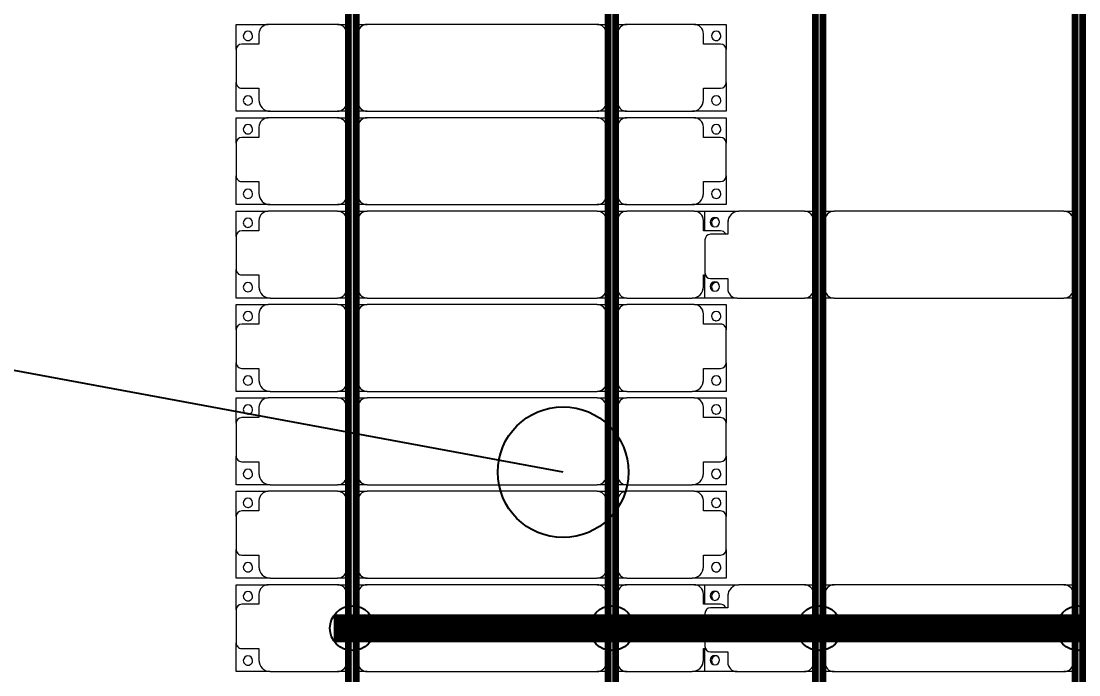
# Model space of a CAD drawing. Header units: millimetres. Extents: x 312848 to 517332, y -142134 to -35114.
# Drawn here: x 323382 to 329045, y -121578 to -118078 of the extents above; entities that cross this region are included whole.
import ezdxf

# ---------------------------------------------------------------- set-up
doc = ezdxf.new("R2010")
doc.units = ezdxf.units.MM
for name, color, linetype, lineweight in [('A-ANNO-DIMS', 211, 'Continuous', 9), ('A-ANNO-DIMS-500', 211, 'Continuous', 9), ('A-GENM', 13, 'Continuous', 9), ('S-BEAM', 12, 'Continuous', 9)]:
    doc.layers.add(name, color=color, linetype=linetype, lineweight=lineweight)
for name, color, linetype in [('GC-BICH NEO', 6, 'Continuous'), ('GC-DAY NEO', 5, 'Continuous'), ('GC-HOP 40x60 GIA CUONG', 1, 'Continuous')]:
    doc.layers.add(name, color=color, linetype=linetype)
doc.styles.add('Trebuchet MS', font='trebuc.ttf', dxfattribs={"width": 0.8, "height": 1500})
doc.dimstyles.new('Arc_Length_-_3mm_Trebuchet_MS_3', dxfattribs={"dimscale": 304.8, "dimtxt": 1546.42636, "dimasz": 1.64042, "dimexe": 2.46063, "dimexo": 2.46063, "dimgap": 0.492126, "dimtad": 1, "dimdec": 0, "dimrnd": 10, "dimzin": 0, "dimdsep": 46, "dimtxsty": 'Trebuchet MS', "dimblk1": 'OBLIQUE', "dimblk2": 'OBLIQUE', "dimsah": 1, "dimcen": 0.09, "dimdle": 1.64042, "dimazin": 0, "dimtfac": 1, "dimtdec": 4, "dimtix": 1, "dimtmove": 0, "dimatfit": 3, "dimfxl": 1, "dimtvp": 1, "dimtfill": 1, "dimtolj": 1, "dimtzin": 0, "dimarcsym": 2})

# ---------------------------------------------------------------- blocks, each defined once
blk = doc.blocks.new('Dai phao do pin - DẢI PHAO ĐỠ PIN-V1-KHUNG KẾT CẤU BÈ PIN 3')
at = {"layer": 'A-GENM', "color": 7}
for p, q in [((-1312.2, 241.6), (-1129.7, 241.6)), ((-1312.2, 136.9), (-1312.2, 241.6)), ((-779.7, 241.6), (-1129.7, 241.6)), ((-779.7, 241.6), (-720, 241.6)), ((-680, 241.6), (-620.3, 241.6)), ((610.3, 241.6), (-620.3, 241.6)), ((610.3, 241.6), (670, 241.6)), ((-1189.7, 181.6), (-1189.7, 118.2)), ((-729.7, -173.4), (-729.7, 191.6)), ((-670.3, 191.6), (-670.3, -173.4)), ((660.3, -173.4), (660.3, 191.6)), ((-1189.7, 118.2), (-1282.2, 118.2)), ((-1312.2, 88.2), (-1312.2, -88.2)), ((-1312.2, -223.4), (-1312.2, -99.5)), ((-1282.2, -118.2), (-1189.7, -118.2)), ((-1189.7, -118.2), (-1189.7, -173.4)), ((-1139.7, -223.4), (-1312.2, -223.4)), ((-1139.7, -223.4), (-779.7, -223.4)), ((-720, -223.4), (-779.7, -223.4)), ((-620.3, -223.4), (-680, -223.4)), ((-620.3, -223.4), (610.3, -223.4)), ((670, -223.4), (610.3, -223.4))]:
    blk.add_line(p, q, dxfattribs=at)
for centre, radius, start, end in [((-1129.7, 181.6), 60, 90, 180), ((-779.7, 191.6), 50, 360, 90), ((-779.7, 191.6), 50, 360, 45), ((-620.3, 191.6), 50, 90, 180), ((-620.3, 191.6), 50, 105, 180), ((610.3, 191.6), 50, 360, 90), ((610.3, 191.6), 50, 15, 90), ((-1258.6, 183.2), 25, 0, 180), ((-1258.6, 183.2), 25, 180, 360), ((-1129.7, 181.6), 60, 150, 180), ((-1282.2, 88.2), 30, 90, 180), ((-1282.2, -88.2), 30, 180, 270), ((-1282.2, -88.2), 30, 210, 240), ((-1258.6, -161.8), 25, 0, 180), ((-1258.6, -161.8), 25, 180, 0), ((-1139.7, -173.4), 50, 180, 270), ((-1139.7, -173.4), 50, 180, 225), ((-779.7, -173.4), 50, 270, 360), ((-779.7, -173.4), 50, 315, 360), ((-620.3, -173.4), 50, 180, 270), ((-620.3, -173.4), 50, 180, 270), ((610.3, -173.4), 50, 270, 360), ((610.3, -173.4), 50, 285, 360)]:
    blk.add_arc(centre, radius, start, end, dxfattribs=at)
blk = doc.blocks.new('Dai phao do pin - DẢI PHAO ĐỠ PIN-67477-KHUNG KẾT CẤU BÈ PIN 3')
at = {"layer": 'A-GENM', "color": 7}
for p, q in [((-1312.2, 241.6), (-1129.7, 241.6)), ((-1312.2, 136.9), (-1312.2, 241.6)), ((-779.7, 241.6), (-1129.7, 241.6)), ((-779.7, 241.6), (-720, 241.6)), ((-680, 241.6), (-620.3, 241.6)), ((610.3, 241.6), (-620.3, 241.6)), ((610.3, 241.6), (670, 241.6)), ((-1189.7, 181.6), (-1189.7, 118.2)), ((-729.7, -173.4), (-729.7, 191.6)), ((-670.3, 191.6), (-670.3, -173.4)), ((660.3, -173.4), (660.3, 191.6)), ((-1189.7, 118.2), (-1282.2, 118.2)), ((-1312.2, 88.2), (-1312.2, -88.2)), ((-1312.2, -223.4), (-1312.2, -99.5)), ((-1282.2, -118.2), (-1189.7, -118.2)), ((-1189.7, -118.2), (-1189.7, -173.4)), ((-1139.7, -223.4), (-1312.2, -223.4)), ((-1139.7, -223.4), (-779.7, -223.4)), ((-720, -223.4), (-779.7, -223.4)), ((-620.3, -223.4), (-680, -223.4)), ((-620.3, -223.4), (610.3, -223.4)), ((670, -223.4), (610.3, -223.4))]:
    blk.add_line(p, q, dxfattribs=at)
for centre, radius, start, end in [((-1129.7, 181.6), 60, 90, 180), ((-779.7, 191.6), 50, 360, 90), ((-779.7, 191.6), 50, 360, 45), ((-620.3, 191.6), 50, 90, 180), ((-620.3, 191.6), 50, 105, 180), ((610.3, 191.6), 50, 360, 90), ((610.3, 191.6), 50, 15, 90), ((-1258.6, 183.2), 25, 0, 180), ((-1258.6, 183.2), 25, 180, 360), ((-1129.7, 181.6), 60, 150, 180), ((-1282.2, 88.2), 30, 90, 180), ((-1282.2, -88.2), 30, 180, 270), ((-1282.2, -88.2), 30, 210, 240), ((-1258.6, -161.8), 25, 0, 180), ((-1258.6, -161.8), 25, 180, 0), ((-1139.7, -173.4), 50, 180, 270), ((-1139.7, -173.4), 50, 180, 225), ((-779.7, -173.4), 50, 270, 360), ((-779.7, -173.4), 50, 315, 360), ((-620.3, -173.4), 50, 180, 270), ((-620.3, -173.4), 50, 180, 270), ((610.3, -173.4), 50, 270, 360), ((610.3, -173.4), 50, 285, 360)]:
    blk.add_arc(centre, radius, start, end, dxfattribs=at)
blk = doc.blocks.new('Dầm C52 - Dầm C52-66353-KHUNG KẾT CẤU BÈ PIN 3')
at = {"layer": 'S-BEAM', "lineweight": 140}
blk.add_hatch(color=1, dxfattribs=at).paths.add_polyline_path([(-45616.3, 20), (-45616.3, -20), (45616.3, -20), (45616.3, 20), (-45569, 20)])
at = {"layer": 'S-BEAM', "color": 1, "lineweight": 140}
for p, q in [((-45616.3, 20), (45616.3, 20)), ((45616.3, -20), (-45616.3, -20))]:
    blk.add_line(p, q, dxfattribs=at)
blk = doc.blocks.new('Dầm C52 - Dầm C52-V13-KHUNG KẾT CẤU BÈ PIN 3')
at = {"layer": 'S-BEAM', "lineweight": 140}
blk.add_hatch(color=1, dxfattribs=at).paths.add_polyline_path([(-45616.3, 20), (-45616.3, -20), (45616.3, -20), (45616.3, 20), (-45569, 20)])
at = {"layer": 'S-BEAM', "color": 1, "lineweight": 140}
for p, q in [((-45616.3, 20), (45616.3, 20)), ((45616.3, -20), (-45616.3, -20))]:
    blk.add_line(p, q, dxfattribs=at)
blk = doc.blocks.new('Dải phao đi lại kèm đỡ invester - DẢI PHAO ĐI LẠI-68882-KHUNG KẾT CẤU BÈ PIN 3')
at = {"layer": 'A-GENM', "color": 7}
for p, q in [((11758.4, 1312.2), (11911.8, 1312.2)), ((11758.4, 1129.7), (11758.4, 1312.2)), ((12088.2, 1312.2), (11911.8, 1312.2)), ((12088.2, 1312.2), (12223.4, 1312.2)), ((12223.4, 1312.2), (12223.4, 1139.7)), ((12258.4, 1312.2), (12411.8, 1312.2)), ((12258.4, 1129.7), (12258.4, 1312.2)), ((12588.2, 1312.2), (12411.8, 1312.2)), ((12588.2, 1312.2), (12723.4, 1312.2)), ((12723.4, 1312.2), (12723.4, 1139.7)), ((12758.4, 1312.2), (12911.8, 1312.2)), ((12758.4, 1129.7), (12758.4, 1312.2)), ((13088.2, 1312.2), (12911.8, 1312.2)), ((13088.2, 1312.2), (13223.4, 1312.2)), ((13223.4, 1312.2), (13223.4, 1139.7)), ((13258.4, 1312.2), (13411.8, 1312.2)), ((13258.4, 1129.7), (13258.4, 1312.2)), ((13588.2, 1312.2), (13411.8, 1312.2)), ((13588.2, 1312.2), (13723.4, 1312.2)), ((13723.4, 1312.2), (13723.4, 1139.7)), ((13758.4, 1312.2), (13911.8, 1312.2)), ((13758.4, 1129.7), (13758.4, 1312.2)), ((14088.2, 1312.2), (13911.8, 1312.2)), ((14088.2, 1312.2), (14223.4, 1312.2)), ((14223.4, 1312.2), (14223.4, 1139.7)), ((14258.4, 1312.2), (14411.8, 1312.2)), ((14258.4, 1129.7), (14258.4, 1312.2)), ((14588.2, 1312.2), (14411.8, 1312.2)), ((14588.2, 1312.2), (14723.4, 1312.2)), ((14723.4, 1312.2), (14723.4, 1139.7)), ((14758.4, 1312.2), (14911.8, 1312.2)), ((14758.4, 1129.7), (14758.4, 1312.2)), ((15088.2, 1312.2), (14911.8, 1312.2)), ((15088.2, 1312.2), (15223.4, 1312.2)), ((15223.4, 1312.2), (15223.4, 1139.7)), ((11881.8, 1282.2), (11881.8, 1189.7)), ((12118.2, 1189.7), (12118.2, 1282.2)), ((12381.8, 1282.2), (12381.8, 1189.7)), ((12618.2, 1189.7), (12618.2, 1282.2)), ((12881.8, 1282.2), (12881.8, 1189.7)), ((13118.2, 1189.7), (13118.2, 1282.2)), ((13381.8, 1282.2), (13381.8, 1189.7)), ((13618.2, 1189.7), (13618.2, 1282.2)), ((13881.8, 1282.2), (13881.8, 1189.7)), ((14118.2, 1189.7), (14118.2, 1282.2)), ((14381.8, 1282.2), (14381.8, 1189.7)), ((14618.2, 1189.7), (14618.2, 1282.2)), ((14881.8, 1282.2), (14881.8, 1189.7)), ((15118.2, 1189.7), (15118.2, 1282.2)), ((11881.8, 1189.7), (11818.4, 1189.7)), ((12173.4, 1189.7), (12118.2, 1189.7)), ((12381.8, 1189.7), (12318.4, 1189.7)), ((12673.4, 1189.7), (12618.2, 1189.7)), ((12881.8, 1189.7), (12818.4, 1189.7)), ((13173.4, 1189.7), (13118.2, 1189.7)), ((13381.8, 1189.7), (13318.4, 1189.7)), ((13673.4, 1189.7), (13618.2, 1189.7)), ((13881.8, 1189.7), (13818.4, 1189.7)), ((14173.4, 1189.7), (14118.2, 1189.7)), ((14381.8, 1189.7), (14318.4, 1189.7)), ((14673.4, 1189.7), (14618.2, 1189.7)), ((14881.8, 1189.7), (14818.4, 1189.7)), ((15173.4, 1189.7), (15118.2, 1189.7)), ((12223.4, 769.7), (12223.4, 1139.7)), ((12723.4, 769.7), (12723.4, 1139.7)), ((13223.4, 769.7), (13223.4, 1139.7)), ((13723.4, 769.7), (13723.4, 1139.7)), ((14223.4, 769.7), (14223.4, 1139.7)), ((14723.4, 769.7), (14723.4, 1139.7)), ((15223.4, 769.7), (15223.4, 1139.7)), ((11758.4, 1129.7), (11758.4, 769.7)), ((12258.4, 1129.7), (12258.4, 769.7)), ((12758.4, 1129.7), (12758.4, 769.7)), ((13258.4, 1129.7), (13258.4, 769.7)), ((13758.4, 1129.7), (13758.4, 769.7)), ((14258.4, 1129.7), (14258.4, 769.7)), ((14758.4, 1129.7), (14758.4, 769.7)), ((11758.4, 710), (11758.4, 769.7)), ((12223.4, 769.7), (12223.4, 710)), ((12258.4, 710), (12258.4, 769.7)), ((12723.4, 769.7), (12723.4, 710)), ((12758.4, 710), (12758.4, 769.7)), ((13223.4, 769.7), (13223.4, 710)), ((13258.4, 710), (13258.4, 769.7)), ((13723.4, 769.7), (13723.4, 710)), ((13758.4, 710), (13758.4, 769.7)), ((14223.4, 769.7), (14223.4, 710)), ((14258.4, 710), (14258.4, 769.7)), ((14723.4, 769.7), (14723.4, 710)), ((14758.4, 710), (14758.4, 769.7)), ((15223.4, 769.7), (15223.4, 710)), ((11808.4, 719.7), (12173.4, 719.7)), ((12308.4, 719.7), (12673.4, 719.7)), ((12808.4, 719.7), (13173.4, 719.7)), ((13308.4, 719.7), (13673.4, 719.7)), ((13808.4, 719.7), (14173.4, 719.7)), ((14308.4, 719.7), (14673.4, 719.7)), ((14808.4, 719.7), (15173.4, 719.7)), ((11758.4, 610.3), (11758.4, 670)), ((12173.4, 660.3), (11808.4, 660.3)), ((12223.4, 670), (12223.4, 610.3)), ((12258.4, 610.3), (12258.4, 670)), ((12673.4, 660.3), (12308.4, 660.3)), ((12723.4, 670), (12723.4, 610.3)), ((12758.4, 610.3), (12758.4, 670)), ((13173.4, 660.3), (12808.4, 660.3)), ((13223.4, 670), (13223.4, 610.3)), ((13258.4, 610.3), (13258.4, 670)), ((13673.4, 660.3), (13308.4, 660.3)), ((13723.4, 670), (13723.4, 610.3)), ((13758.4, 610.3), (13758.4, 670)), ((14173.4, 660.3), (13808.4, 660.3)), ((14223.4, 670), (14223.4, 610.3)), ((14258.4, 610.3), (14258.4, 670)), ((14673.4, 660.3), (14308.4, 660.3)), ((14723.4, 670), (14723.4, 610.3)), ((14758.4, 610.3), (14758.4, 670)), ((15173.4, 660.3), (14808.4, 660.3)), ((15223.4, 670), (15223.4, 610.3)), ((11758.4, 610.3), (11758.4, -620.3)), ((12223.4, -620.3), (12223.4, 610.3)), ((12258.4, 610.3), (12258.4, -620.3)), ((12723.4, -620.3), (12723.4, 610.3)), ((12758.4, 610.3), (12758.4, -620.3)), ((13223.4, -620.3), (13223.4, 610.3)), ((13258.4, 610.3), (13258.4, -620.3)), ((13723.4, -620.3), (13723.4, 610.3)), ((13758.4, 610.3), (13758.4, -620.3)), ((14223.4, -620.3), (14223.4, 610.3)), ((14258.4, 610.3), (14258.4, -620.3)), ((14723.4, -620.3), (14723.4, 610.3)), ((14758.4, 610.3), (14758.4, -620.3)), ((15223.4, -620.3), (15223.4, 610.3)), ((11758.4, -680), (11758.4, -620.3)), ((12223.4, -620.3), (12223.4, -680)), ((12258.4, -680), (12258.4, -620.3)), ((12723.4, -620.3), (12723.4, -680)), ((12758.4, -680), (12758.4, -620.3)), ((13223.4, -620.3), (13223.4, -680)), ((13258.4, -680), (13258.4, -620.3)), ((13723.4, -620.3), (13723.4, -680)), ((13758.4, -680), (13758.4, -620.3)), ((14223.4, -620.3), (14223.4, -680)), ((14258.4, -680), (14258.4, -620.3)), ((14723.4, -620.3), (14723.4, -680)), ((14758.4, -680), (14758.4, -620.3)), ((15223.4, -620.3), (15223.4, -680)), ((11808.4, -670.3), (12173.4, -670.3)), ((12308.4, -670.3), (12673.4, -670.3)), ((12808.4, -670.3), (13173.4, -670.3)), ((13308.4, -670.3), (13673.4, -670.3)), ((13808.4, -670.3), (14173.4, -670.3)), ((14308.4, -670.3), (14673.4, -670.3)), ((14808.4, -670.3), (15173.4, -670.3)), ((11758.4, -779.7), (11758.4, -720)), ((12173.4, -729.7), (11808.4, -729.7)), ((12223.4, -720), (12223.4, -779.7)), ((12258.4, -779.7), (12258.4, -720)), ((12673.4, -729.7), (12308.4, -729.7)), ((12723.4, -720), (12723.4, -779.7)), ((12758.4, -779.7), (12758.4, -720)), ((13173.4, -729.7), (12808.4, -729.7)), ((13223.4, -720), (13223.4, -779.7)), ((13258.4, -779.7), (13258.4, -720)), ((13673.4, -729.7), (13308.4, -729.7)), ((13723.4, -720), (13723.4, -779.7)), ((13758.4, -779.7), (13758.4, -720)), ((14173.4, -729.7), (13808.4, -729.7)), ((14223.4, -720), (14223.4, -779.7)), ((14258.4, -779.7), (14258.4, -720)), ((14673.4, -729.7), (14308.4, -729.7)), ((14723.4, -720), (14723.4, -779.7)), ((14758.4, -779.7), (14758.4, -720)), ((15173.4, -729.7), (14808.4, -729.7)), ((15223.4, -720), (15223.4, -779.7)), ((11758.4, -779.7), (11758.4, -1129.7)), ((12223.4, -1139.7), (12223.4, -779.7)), ((12258.4, -779.7), (12258.4, -1129.7)), ((12723.4, -1139.7), (12723.4, -779.7)), ((12758.4, -779.7), (12758.4, -1129.7)), ((13223.4, -1139.7), (13223.4, -779.7)), ((13258.4, -779.7), (13258.4, -1129.7)), ((13723.4, -1139.7), (13723.4, -779.7)), ((13758.4, -779.7), (13758.4, -1129.7)), ((14223.4, -1139.7), (14223.4, -779.7)), ((14258.4, -779.7), (14258.4, -1129.7)), ((14723.4, -1139.7), (14723.4, -779.7)), ((14758.4, -779.7), (14758.4, -1129.7)), ((15223.4, -1139.7), (15223.4, -779.7)), ((11758.4, -1198.7), (11758.4, -1129.7)), ((12258.4, -1312.2), (12258.4, -1129.7)), ((12758.4, -1312.2), (12758.4, -1129.7)), ((13258.4, -1312.2), (13258.4, -1129.7)), ((13758.4, -1198.7), (13758.4, -1129.7)), ((14258.4, -1312.2), (14258.4, -1129.7)), ((14758.4, -1312.2), (14758.4, -1129.7)), ((12223.4, -1139.7), (12223.4, -1312.2)), ((12723.4, -1139.7), (12723.4, -1312.2)), ((13223.4, -1139.7), (13223.4, -1312.2)), ((13723.4, -1139.7), (13723.4, -1312.2)), ((14223.4, -1139.7), (14223.4, -1312.2)), ((14723.4, -1139.7), (14723.4, -1312.2)), ((15223.4, -1139.7), (15223.4, -1312.2)), ((11818.4, -1189.7), (11881.8, -1189.7)), ((11881.8, -1189.7), (11881.8, -1204.4)), ((12118.2, -1282.2), (12118.2, -1189.7)), ((12118.2, -1189.7), (12173.4, -1189.7)), ((12318.4, -1189.7), (12381.8, -1189.7)), ((12381.8, -1189.7), (12381.8, -1282.2)), ((12618.2, -1282.2), (12618.2, -1189.7)), ((12618.2, -1189.7), (12673.4, -1189.7)), ((12818.4, -1189.7), (12881.8, -1189.7)), ((12881.8, -1189.7), (12881.8, -1282.2)), ((13118.2, -1282.2), (13118.2, -1189.7)), ((13118.2, -1189.7), (13173.4, -1189.7)), ((13318.4, -1189.7), (13381.8, -1189.7)), ((13381.8, -1189.7), (13381.8, -1282.2)), ((13618.2, -1282.2), (13618.2, -1189.7)), ((13618.2, -1189.7), (13673.4, -1189.7)), ((13818.4, -1189.7), (13881.8, -1189.7)), ((13881.8, -1189.7), (13881.8, -1204.4)), ((14118.2, -1282.2), (14118.2, -1189.7)), ((14118.2, -1189.7), (14173.4, -1189.7)), ((14318.4, -1189.7), (14381.8, -1189.7)), ((14381.8, -1189.7), (14381.8, -1282.2)), ((14618.2, -1282.2), (14618.2, -1189.7)), ((14618.2, -1189.7), (14673.4, -1189.7)), ((14818.4, -1189.7), (14881.8, -1189.7)), ((14881.8, -1189.7), (14881.8, -1282.2)), ((15118.2, -1282.2), (15118.2, -1189.7)), ((15118.2, -1189.7), (15173.4, -1189.7)), ((12411.8, -1312.2), (12258.4, -1312.2)), ((12411.8, -1312.2), (12588.2, -1312.2)), ((12723.4, -1312.2), (12588.2, -1312.2)), ((12911.8, -1312.2), (12758.4, -1312.2)), ((12911.8, -1312.2), (13088.2, -1312.2)), ((13223.4, -1312.2), (13088.2, -1312.2)), ((13411.8, -1312.2), (13258.4, -1312.2)), ((13411.8, -1312.2), (13588.2, -1312.2)), ((13723.4, -1312.2), (13588.2, -1312.2)), ((14411.8, -1312.2), (14258.4, -1312.2)), ((14411.8, -1312.2), (14588.2, -1312.2)), ((14723.4, -1312.2), (14588.2, -1312.2)), ((14911.8, -1312.2), (14758.4, -1312.2)), ((14911.8, -1312.2), (15088.2, -1312.2)), ((15223.4, -1312.2), (15088.2, -1312.2))]:
    blk.add_line(p, q, dxfattribs=at)
for centre, radius, start, end in [((11911.8, 1282.2), 30, 90, 180), ((11911.8, 1282.2), 30, 90, 150), ((12088.2, 1282.2), 30, 0, 90), ((12088.2, 1282.2), 30, 30, 90), ((12411.8, 1282.2), 30, 90, 180), ((12411.8, 1282.2), 30, 90, 150), ((12588.2, 1282.2), 30, 0, 90), ((12588.2, 1282.2), 30, 30, 90), ((12911.8, 1282.2), 30, 90, 180), ((12911.8, 1282.2), 30, 90, 150), ((13088.2, 1282.2), 30, 0, 90), ((13088.2, 1282.2), 30, 30, 90), ((13411.8, 1282.2), 30, 90, 180), ((13411.8, 1282.2), 30, 90, 150), ((13588.2, 1282.2), 30, 360, 90), ((13588.2, 1282.2), 30, 30, 90), ((13911.8, 1282.2), 30, 90, 180), ((13911.8, 1282.2), 30, 90, 150), ((14088.2, 1282.2), 30, 0, 90), ((14088.2, 1282.2), 30, 30, 90), ((14411.8, 1282.2), 30, 90, 180), ((14411.8, 1282.2), 30, 90, 150), ((14588.2, 1282.2), 30, 360, 90), ((14588.2, 1282.2), 30, 30, 90), ((14911.8, 1282.2), 30, 90, 180), ((14911.8, 1282.2), 30, 90, 150), ((15088.2, 1282.2), 30, 360, 90), ((15088.2, 1282.2), 30, 30, 90), ((11816.8, 1248.6), 25, 90, 270), ((11816.8, 1248.6), 25, 270, 90), ((12161.8, 1248.6), 25, 90, 270), ((12161.8, 1248.6), 25, 180, 195), ((12161.8, 1248.6), 25, 270, 90), ((12316.8, 1248.6), 25, 90, 270), ((12316.8, 1248.6), 25, 270, 90), ((12661.8, 1248.6), 25, 90, 270), ((12661.8, 1248.6), 25, 180, 195), ((12661.8, 1248.6), 25, 270, 90), ((12816.8, 1248.6), 25, 90, 270), ((12816.8, 1248.6), 25, 270, 90), ((13161.8, 1248.6), 25, 90, 270), ((13161.8, 1248.6), 25, 180, 195), ((13161.8, 1248.6), 25, 270, 90), ((13316.8, 1248.6), 25, 90, 270), ((13316.8, 1248.6), 25, 270, 90), ((13661.8, 1248.6), 25, 90, 270), ((13661.8, 1248.6), 25, 180, 195), ((13661.8, 1248.6), 25, 270, 90), ((13816.8, 1248.6), 25, 90, 270), ((13816.8, 1248.6), 25, 270, 90), ((14161.8, 1248.6), 25, 90, 270), ((14161.8, 1248.6), 25, 180, 195), ((14161.8, 1248.6), 25, 270, 90), ((14316.8, 1248.6), 25, 90, 270), ((14316.8, 1248.6), 25, 270, 90), ((14661.8, 1248.6), 25, 90, 270), ((14661.8, 1248.6), 25, 180, 195), ((14661.8, 1248.6), 25, 270, 90), ((14816.8, 1248.6), 25, 90, 270), ((14816.8, 1248.6), 25, 270, 90), ((15161.8, 1248.6), 25, 90, 270), ((15161.8, 1248.6), 25, 180, 195), ((15161.8, 1248.6), 25, 270, 90), ((11818.4, 1129.7), 60, 90, 180), ((11818.4, 1129.7), 60, 90, 120), ((12173.4, 1139.7), 50, 0, 90), ((12173.4, 1139.7), 50, 45, 90), ((12318.4, 1129.7), 60, 90, 180), ((12318.4, 1129.7), 60, 90, 120), ((12673.4, 1139.7), 50, 360, 90), ((12673.4, 1139.7), 50, 45, 90), ((12818.4, 1129.7), 60, 90, 180), ((12818.4, 1129.7), 60, 90, 120), ((13173.4, 1139.7), 50, 360, 90), ((13173.4, 1139.7), 50, 45, 90), ((13318.4, 1129.7), 60, 90, 180), ((13318.4, 1129.7), 60, 90, 120), ((13673.4, 1139.7), 50, 0, 90), ((13673.4, 1139.7), 50, 45, 90), ((13818.4, 1129.7), 60, 90, 180), ((13818.4, 1129.7), 60, 90, 120), ((14173.4, 1139.7), 50, 0, 90), ((14173.4, 1139.7), 50, 45, 90), ((14318.4, 1129.7), 60, 90, 180), ((14318.4, 1129.7), 60, 90.8157, 120), ((14673.4, 1139.7), 50, 0, 90), ((14673.4, 1139.7), 50, 45, 90), ((14818.4, 1129.7), 60, 90, 180), ((14818.4, 1129.7), 60, 90, 120), ((15173.4, 1139.7), 50, 360, 90), ((15173.4, 1139.7), 50, 45, 90), ((11808.4, 769.7), 50, 180, 270), ((12173.4, 769.7), 50, 270, 0), ((12308.4, 769.7), 50, 180, 270), ((12673.4, 769.7), 50, 270, 0), ((12808.4, 769.7), 50, 180, 270), ((13173.4, 769.7), 50, 270, 360), ((13308.4, 769.7), 50, 180, 270), ((13673.4, 769.7), 50, 270, 0), ((13808.4, 769.7), 50, 180, 270), ((14173.4, 769.7), 50, 270, 0), ((14308.4, 769.7), 50, 180, 270), ((14673.4, 769.7), 50, 270, 0), ((14808.4, 769.7), 50, 180, 270), ((15173.4, 769.7), 50, 270, 0), ((11808.4, 769.7), 50, 225, 270), ((12173.4, 769.7), 50, 270, 315), ((12308.4, 769.7), 50, 225, 270), ((12673.4, 769.7), 50, 270, 315), ((12808.4, 769.7), 50, 225, 270), ((13173.4, 769.7), 50, 270, 315), ((13308.4, 769.7), 50, 225, 270), ((13673.4, 769.7), 50, 270, 315), ((13808.4, 769.7), 50, 225, 270), ((14173.4, 769.7), 50, 270, 315), ((14308.4, 769.7), 50, 225, 270), ((14673.4, 769.7), 50, 270, 315), ((14808.4, 769.7), 50, 225, 270), ((15173.4, 769.7), 50, 270, 315), ((11808.4, 610.3), 50, 90, 180), ((11808.4, 610.3), 50, 105, 180), ((12173.4, 610.3), 50, 0, 90), ((12173.4, 610.3), 50, 15, 90), ((12308.4, 610.3), 50, 90, 180), ((12308.4, 610.3), 50, 105, 180), ((12673.4, 610.3), 50, 0, 90), ((12673.4, 610.3), 50, 15, 90), ((12808.4, 610.3), 50, 90, 180), ((12808.4, 610.3), 50, 105, 180), ((13173.4, 610.3), 50, 0, 90), ((13173.4, 610.3), 50, 15, 90), ((13308.4, 610.3), 50, 90, 180), ((13308.4, 610.3), 50, 105, 180), ((13673.4, 610.3), 50, 360, 90), ((13673.4, 610.3), 50, 15, 90), ((13808.4, 610.3), 50, 90, 180), ((13808.4, 610.3), 50, 105, 180), ((14173.4, 610.3), 50, 0, 90), ((14173.4, 610.3), 50, 15, 90), ((14308.4, 610.3), 50, 90, 180), ((14308.4, 610.3), 50, 105, 180), ((14673.4, 610.3), 50, 360, 90), ((14673.4, 610.3), 50, 15, 90), ((14808.4, 610.3), 50, 90, 180), ((14808.4, 610.3), 50, 105, 180), ((15173.4, 610.3), 50, 0, 90), ((15173.4, 610.3), 50, 15, 90), ((11808.4, -620.3), 50, 180, 270), ((12173.4, -620.3), 50, 270, 0), ((12173.4, -620.3), 50, 270, 0), ((12308.4, -620.3), 50, 180, 270), ((12673.4, -620.3), 50, 270, 0), ((12673.4, -620.3), 50, 270, 0), ((12808.4, -620.3), 50, 180, 270), ((13173.4, -620.3), 50, 270, 360), ((13173.4, -620.3), 50, 270, 360), ((13308.4, -620.3), 50, 180, 270), ((13673.4, -620.3), 50, 270, 0), ((13673.4, -620.3), 50, 270, 0), ((13808.4, -620.3), 50, 180, 270), ((14173.4, -620.3), 50, 270, 0), ((14173.4, -620.3), 50, 270, 0), ((14308.4, -620.3), 50, 180, 270), ((14673.4, -620.3), 50, 270, 360), ((14673.4, -620.3), 50, 270, 360), ((14808.4, -620.3), 50, 180, 270), ((15173.4, -620.3), 50, 270, 0), ((15173.4, -620.3), 50, 270, 0), ((11808.4, -620.3), 50, 195, 270), ((12308.4, -620.3), 50, 195, 270), ((12808.4, -620.3), 50, 195, 240), ((12808.4, -620.3), 50, 243.363, 270), ((13308.4, -620.3), 50, 195, 270), ((13808.4, -620.3), 50, 195, 270), ((14308.4, -620.3), 50, 195, 270), ((14808.4, -620.3), 50, 195, 270), ((11808.4, -779.7), 50, 90, 180), ((11808.4, -779.7), 50, 90, 135), ((12173.4, -779.7), 50, 360, 90), ((12173.4, -779.7), 50, 45, 90), ((12308.4, -779.7), 50, 90, 180), ((12308.4, -779.7), 50, 90, 135), ((12673.4, -779.7), 50, 360, 90), ((12673.4, -779.7), 50, 45, 90), ((12808.4, -779.7), 50, 90, 180), ((12808.4, -779.7), 50, 90, 135), ((13173.4, -779.7), 50, 360, 90), ((13173.4, -779.7), 50, 45, 90), ((13308.4, -779.7), 50, 90, 180), ((13308.4, -779.7), 50, 90, 135), ((13673.4, -779.7), 50, 360, 90), ((13673.4, -779.7), 50, 45, 90), ((13808.4, -779.7), 50, 90, 180), ((13808.4, -779.7), 50, 90, 135), ((14173.4, -779.7), 50, 360, 90), ((14173.4, -779.7), 50, 45, 90), ((14308.4, -779.7), 50, 90, 180), ((14308.4, -779.7), 50, 90, 135), ((14673.4, -779.7), 50, 360, 90), ((14673.4, -779.7), 50, 45, 90), ((14808.4, -779.7), 50, 90, 180), ((14808.4, -779.7), 50, 90, 135), ((15173.4, -779.7), 50, 360, 90), ((15173.4, -779.7), 50, 45, 90), ((11818.4, -1129.7), 60, 180, 270), ((12318.4, -1129.7), 60, 180, 270), ((12818.4, -1129.7), 60, 180, 270), ((13318.4, -1129.7), 60, 180, 270), ((13818.4, -1129.7), 60, 180, 270), ((14318.4, -1129.7), 60, 180, 270), ((14818.4, -1129.7), 60, 180, 270), ((11818.4, -1129.7), 60, 240, 270), ((12173.4, -1139.7), 50, 270, 360), ((12173.4, -1139.7), 50, 270, 315), ((12318.4, -1129.7), 60, 240, 270), ((12673.4, -1139.7), 50, 270, 360), ((12673.4, -1139.7), 50, 270, 315), ((12818.4, -1129.7), 60, 240, 270), ((13173.4, -1139.7), 50, 270, 360), ((13173.4, -1139.7), 50, 270, 315), ((13318.4, -1129.7), 60, 240, 270), ((13673.4, -1139.7), 50, 270, 360), ((13673.4, -1139.7), 50, 270, 315), ((13818.4, -1129.7), 60, 240, 270), ((14173.4, -1139.7), 50, 270, 360), ((14173.4, -1139.7), 50, 270, 315), ((14318.4, -1129.7), 60, 240, 269.1843), ((14673.4, -1139.7), 50, 270, 360), ((14673.4, -1139.7), 50, 270, 315), ((14818.4, -1129.7), 60, 240, 270), ((15173.4, -1139.7), 50, 270, 0), ((15173.4, -1139.7), 50, 270, 315), ((11816.8, -1258.6), 25, 90, 135), ((11816.8, -1258.6), 25, 0, 90), ((12161.8, -1258.6), 25, 90, 135), ((12161.8, -1258.6), 25, 360, 90), ((12316.8, -1258.6), 25, 90, 270), ((12316.8, -1258.6), 25, 270, 90), ((12661.8, -1258.6), 25, 90, 270), ((12661.8, -1258.6), 25, 270, 90), ((12816.8, -1258.6), 25, 90, 270), ((12816.8, -1258.6), 25, 270, 90), ((13161.8, -1258.6), 25, 90, 270), ((13161.8, -1258.6), 25, 270, 90), ((13316.8, -1258.6), 25, 90, 270), ((13316.8, -1258.6), 25, 270, 90), ((13661.8, -1258.6), 25, 90, 270), ((13661.8, -1258.6), 25, 270, 90), ((13816.8, -1258.6), 25, 90, 135), ((13816.8, -1258.6), 25, 360, 90), ((14161.8, -1258.6), 25, 90, 135), ((14161.8, -1258.6), 25, 0, 90), ((14316.8, -1258.6), 25, 90, 270), ((14316.8, -1258.6), 25, 270, 90), ((14661.8, -1258.6), 25, 90, 270), ((14661.8, -1258.6), 25, 270, 90), ((14816.8, -1258.6), 25, 90, 270), ((14816.8, -1258.6), 25, 270, 90), ((15161.8, -1258.6), 25, 90, 270), ((15161.8, -1258.6), 25, 270, 90), ((12088.2, -1282.2), 30, 300, 360), ((12411.8, -1282.2), 30, 180, 270), ((12411.8, -1282.2), 30, 210, 270), ((12588.2, -1282.2), 30, 270, 360), ((12588.2, -1282.2), 30, 270, 330), ((12661.8, -1258.6), 25, 165, 180), ((12911.8, -1282.2), 30, 180, 270), ((12911.8, -1282.2), 30, 210, 270), ((13088.2, -1282.2), 30, 270, 360), ((13088.2, -1282.2), 30, 270, 330), ((13161.8, -1258.6), 25, 165, 180), ((13411.8, -1282.2), 30, 180, 270), ((13411.8, -1282.2), 30, 210, 270), ((13588.2, -1282.2), 30, 270, 0), ((13588.2, -1282.2), 30, 270, 330), ((13661.8, -1258.6), 25, 165, 180), ((14088.2, -1282.2), 30, 300, 0), ((14411.8, -1282.2), 30, 180, 270), ((14411.8, -1282.2), 30, 210, 270), ((14588.2, -1282.2), 30, 270, 360), ((14588.2, -1282.2), 30, 270, 330), ((14661.8, -1258.6), 25, 165, 180), ((14911.8, -1282.2), 30, 180, 270), ((14911.8, -1282.2), 30, 210, 270), ((15088.2, -1282.2), 30, 270, 360), ((15088.2, -1282.2), 30, 270, 330), ((15161.8, -1258.6), 25, 165, 180)]:
    blk.add_arc(centre, radius, start, end, dxfattribs=at)
blk = doc.blocks.new('be pin 3_rvt-1-KHUNG KẾT CẤU BÈ PIN 3')
at = {"layer": 'A-GENM', "color": 4, "lineweight": 25, "rotation": 90.00000000000026}
blk.add_blockref('Dải phao đi lại kèm đỡ invester - DẢI PHAO ĐI LẠI-68882-KHUNG KẾT CẤU BÈ PIN 3', (325844.7, -133318.6), dxfattribs=at)
at = {"layer": 'A-GENM', "color": 4, "lineweight": 25}
for name, p in [('Dai phao do pin - DẢI PHAO ĐỠ PIN-67477-KHUNG KẾT CẤU BÈ PIN 3', (328354.7, -119337.3)), ('Dai phao do pin - DẢI PHAO ĐỠ PIN-V1-KHUNG KẾT CẤU BÈ PIN 3', (328354.7, -121337.3))]:
    blk.add_blockref(name, p, dxfattribs=at)
at = {"layer": 'S-BEAM', "color": 4, "lineweight": 25, "rotation": 89.99999999999962}
for name, p in [('Dầm C52 - Dầm C52-66353-KHUNG KẾT CẤU BÈ PIN 3', (325154.7, -88363.7)), ('Dầm C52 - Dầm C52-V13-KHUNG KẾT CẤU BÈ PIN 3', (326544.7, -88363.7)), ('Dầm C52 - Dầm C52-66353-KHUNG KẾT CẤU BÈ PIN 3', (327654.7, -88363.7)), ('Dầm C52 - Dầm C52-V13-KHUNG KẾT CẤU BÈ PIN 3', (329044.7, -88363.7))]:
    blk.add_blockref(name, p, dxfattribs=at)
blk = doc.blocks.new('DIMBLOCK1-KHUNG KẾT CẤU BÈ PIN 3')
at = {"layer": 'A-ANNO-DIMS-500', "transparency": 16777216}
for p, q in [((315292.2, -133837.3), (315292.2, -42837.3)), ((315292.2, -43337.3), (314542.2, -43337.3)), ((315292.2, -43337.3), (326292.5, -43337.3)), ((315292.2, -133337.3), (314542.2, -133337.3)), ((315292.2, -133337.3), (326292.5, -133337.3))]:
    blk.add_line(p, q, dxfattribs=at)
at = {"layer": 'A-ANNO-DIMS-500', "lineweight": 70, "transparency": 16777216}
for p, q in [((315292.2, -43337.3), (315042.2, -43087.3)), ((315292.2, -43337.3), (315542.2, -43587.3)), ((315292.2, -133337.3), (315042.2, -133087.3)), ((315292.2, -133337.3), (315542.2, -133587.3))]:
    blk.add_line(p, q, dxfattribs=at)
at = {"layer": 'A-ANNO-DIMS-500', "color": 0, "transparency": 16777216, "insert": (313222.8, -90303.1), "char_height": 1500, "width": 4717.911, "attachment_point": 1, "rotation": 90, "line_spacing_factor": 1.048425, "style": 'Trebuchet MS', "bg_fill": 3, "box_fill_scale": 1.25, "bg_fill_color": 256, "bg_fill_true_color": 13158600, "bg_fill_transparency": 0}
blk.add_mtext('90000', dxfattribs=at)
blk = doc.blocks.new('_Oblique')
at = {"color": 0, "linetype": 'ByBlock', "lineweight": -2}
blk.add_line((-0.5, -0.5), (0.5, 0.5), dxfattribs=at)
blk = doc.blocks.new('DIMBLOCK7-KHUNG KẾT CẤU BÈ PIN 3')
at = {"layer": 'A-ANNO-DIMS-500', "lineweight": 70, "transparency": 16777216}
for p, q in [((332121.1, -70337.3), (331871.1, -70087.3)), ((332121.1, -70337.3), (332371.1, -70587.3)), ((332121.1, -133337.3), (331871.1, -133087.3)), ((332121.1, -133337.3), (332371.1, -133587.3))]:
    blk.add_line(p, q, dxfattribs=at)
at = {"layer": 'A-ANNO-DIMS-500', "transparency": 16777216}
for p, q in [((332121.1, -70337.3), (327194.7, -70337.3)), ((332121.1, -133837.3), (332121.1, -70337.3)), ((332121.1, -70337.3), (332871.1, -70337.3)), ((332121.1, -133337.3), (331371.1, -133337.3)), ((332121.1, -133337.3), (332517.5, -133337.3))]:
    blk.add_line(p, q, dxfattribs=at)
at = {"layer": 'A-ANNO-DIMS-500', "color": 0, "transparency": 16777216, "insert": (330051.7, -103803.1), "char_height": 1500, "width": 4717.911, "attachment_point": 1, "rotation": 90, "line_spacing_factor": 1.048425, "style": 'Trebuchet MS', "bg_fill": 3, "box_fill_scale": 1.25, "bg_fill_color": 256, "bg_fill_true_color": 13158600, "bg_fill_transparency": 0}
blk.add_mtext('63000', dxfattribs=at)

msp = doc.modelspace()

# ---------------------------------------------------------------- block references
at = {"lineweight": 5}
msp.add_blockref('be pin 3_rvt-1-KHUNG KẾT CẤU BÈ PIN 3', (0, 0), dxfattribs=at)

# ---------------------------------------------------------------- next in the draw order: dimensions: what is measured, and where the dimension line sits
at = {"layer": 'A-ANNO-DIMS'}
dim = msp.add_linear_dim(base=(315292.2, -43337.3), p1=(327042.5, -133337.3), p2=(327042.5, -43337.3), angle=90, dimstyle='Arc_Length_-_3mm_Trebuchet_MS_3', override={"dimpost": '<>', "dimfxl": 90000}, dxfattribs=at)
dim.commit()
dim.dimension.update_dxf_attribs({"geometry": 'DIMBLOCK1-KHUNG KẾT CẤU BÈ PIN 3', "text_midpoint": (314376.5, -88337.3)})

# ---------------------------------------------------------------- next in the draw order: linework, layer by layer
at = {"layer": 'GC-DAY NEO'}
msp.add_line((326283.4, -120492.6), (318417.1, -119036.2), dxfattribs=at)
at = {"layer": 'GC-HOP 40x60 GIA CUONG'}
msp.add_circle((325154.7, -121328.3), 120, dxfattribs=at)

# ---------------------------------------------------------------- next in the draw order: dimensions: what is measured, and where the dimension line sits
at = {"layer": 'A-ANNO-DIMS'}
dim = msp.add_linear_dim(base=(332121.1, -70337.3), p1=(331767.5, -133337.3), p2=(326444.7, -70337.3), angle=90, dimstyle='Arc_Length_-_3mm_Trebuchet_MS_3', override={"dimpost": '<>', "dimfxl": 63224.460246}, dxfattribs=at)
dim.commit()
dim.dimension.update_dxf_attribs({"geometry": 'DIMBLOCK7-KHUNG KẾT CẤU BÈ PIN 3', "text_midpoint": (331205.4, -101837.3)})

# ---------------------------------------------------------------- next in the draw order: linework, layer by layer
at = {"layer": 'GC-BICH NEO'}
msp.add_circle((326283.4, -120492.6), 350, dxfattribs=at)
at = {"layer": 'GC-HOP 40x60 GIA CUONG', "const_width": 150}
msp.add_lwpolyline([(325054.7, -121328.3), (340054.7, -121328.3)], dxfattribs=at)
at = {"layer": 'GC-HOP 40x60 GIA CUONG'}
for centre in [(326544.7, -121328.3), (327654.7, -121328.3), (329044.7, -121328.3)]:
    msp.add_circle(centre, 120, dxfattribs=at)

doc.saveas('drawing.dxf')
